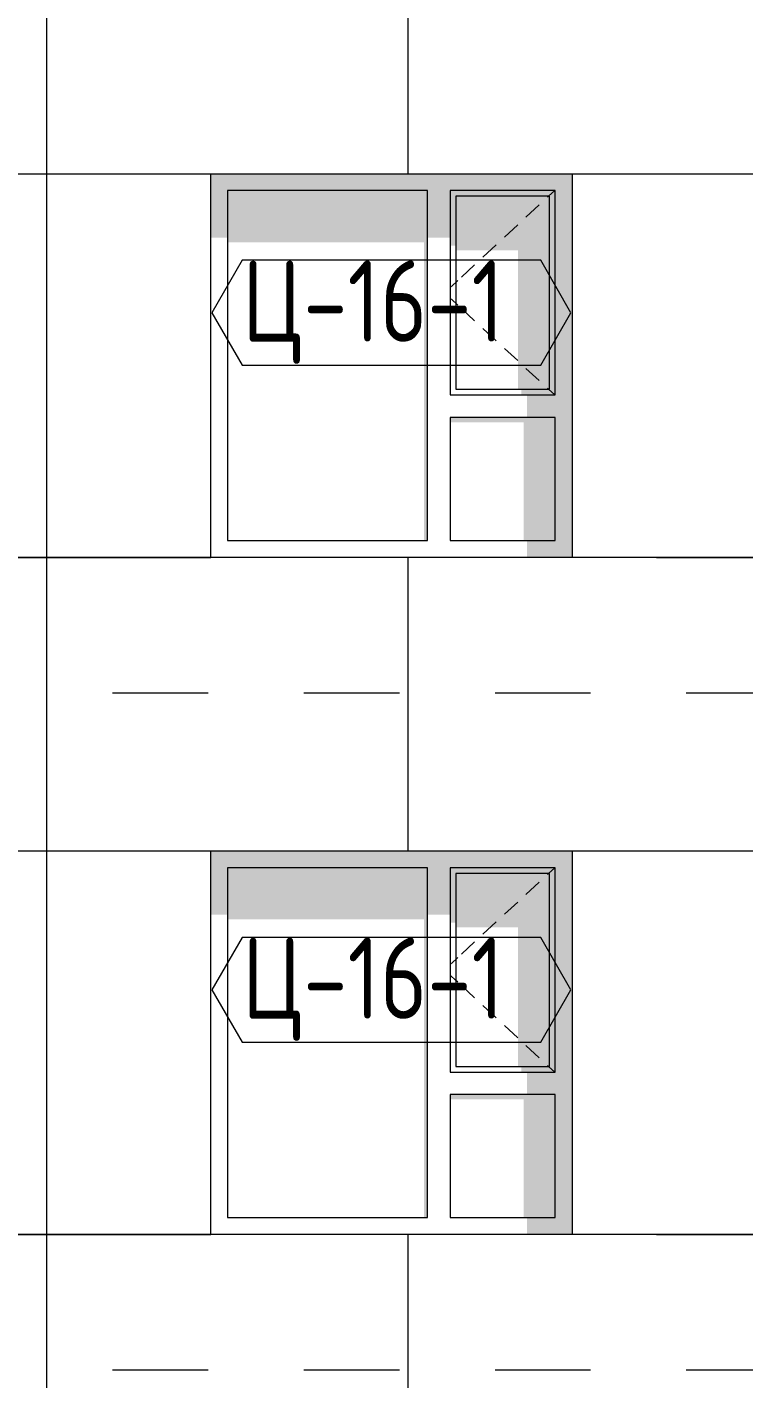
# Model space of a CAD drawing. Header units: millimetres. Extents: x 18162 to 7085488, y 72188 to 247925.
# Drawn here: x 4813226 to 4816401, y 106797 to 112787 of the extents above; entities that cross this region are included whole.
import ezdxf

# ---------------------------------------------------------------- set-up
doc = ezdxf.new("R2010")
doc.units = ezdxf.units.MM
doc.header["$MEASUREMENT"] = 0
doc.linetypes.add('Dashed', pattern=[423.333333, 211.666667, -211.666667])
doc.layers.add('Archicad Windows', color=7, linetype='Continuous')
doc.layers.add('Structural - Bearing', color=7, linetype='Continuous')
doc.styles.add('GENERATED_STYLE_3', font='', dxfattribs={"width": 0.8})
doc.styles.get('GENERATED_STYLE_3').set_extended_font_data('ISOCPEUR MON')

# ---------------------------------------------------------------- blocks, each defined once
blk = doc.blocks.new('*X1815', base_point=(4860813, 82836.7))
at = {"layer": 'Structural - Bearing', "color": 8, "linetype": 'Continuous', "lineweight": 13}
for p, q in [((4813313, 109736.7), (4813313, 107436.7)), ((4814913, 109736.7), (4814913, 109136.7)), ((4813101.9, 109136.7), (4813313, 109136.7)), ((4813313, 109136.7), (4814039.5, 109136.7)), ((4815639.5, 109136.7), (4816013, 109136.7)), ((4816013, 109136.7), (4816513, 109136.7)), ((4813313, 107436.7), (4813101.9, 107436.7)), ((4813101.9, 107436.7), (4813313, 107436.7)), ((4813313, 107436.7), (4814039.5, 107436.7)), ((4813313, 107436.7), (4813313, 106836.7)), ((4814039.5, 107436.7), (4813313, 107436.7)), ((4814913, 107436.7), (4814913, 106836.7)), ((4816013, 107436.7), (4815639.5, 107436.7)), ((4816513, 107436.7), (4816013, 107436.7)), ((4816013, 107436.7), (4816513, 107436.7)), ((4813313, 106836.7), (4813313, 106736.7)), ((4814913, 106836.7), (4814913, 106736.7))]:
    blk.add_line(p, q, dxfattribs=at)
blk = doc.blocks.new('*X1862', base_point=(4860813, 82836.7))
at = {"layer": 'Structural - Bearing', "color": 8, "linetype": 'Continuous', "lineweight": 13}
for p, q in [((4813313, 112736.7), (4813313, 110436.7)), ((4814913, 112736.7), (4814913, 112136.7)), ((4813101.9, 112136.7), (4813313, 112136.7)), ((4813313, 112136.7), (4814039.5, 112136.7)), ((4815639.5, 112136.7), (4816013, 112136.7)), ((4816013, 112136.7), (4816513, 112136.7)), ((4813313, 110436.7), (4813101.9, 110436.7)), ((4813101.9, 110436.7), (4813313, 110436.7)), ((4813313, 110436.7), (4814039.5, 110436.7)), ((4813313, 110436.7), (4813313, 109836.7)), ((4814039.5, 110436.7), (4813313, 110436.7)), ((4814913, 110436.7), (4814913, 109836.7)), ((4816013, 110436.7), (4815639.5, 110436.7)), ((4816513, 110436.7), (4816013, 110436.7)), ((4816013, 110436.7), (4816513, 110436.7)), ((4813313, 109836.7), (4813313, 109736.7)), ((4814913, 109836.7), (4814913, 109736.7))]:
    blk.add_line(p, q, dxfattribs=at)
blk = doc.blocks.new('*X1872', base_point=(4860813, 82836.7))
at = {"layer": 'Structural - Bearing', "color": 8, "linetype": 'Continuous', "lineweight": 13}
for p, q in [((4813313, 112836.7), (4813313, 112736.7)), ((4814913, 112836.7), (4814913, 112736.7))]:
    blk.add_line(p, q, dxfattribs=at)
blk = doc.blocks.new('Label_26_3', base_point=(4814839.5, 108286.7))
at = {"color": 13, "linetype": 'Continuous', "lineweight": 13, "flags": 128}
blk.add_lwpolyline([(4814044.4, 108520.9), (4814178.5, 108288.7), (4815500.6, 108288.7), (4815634.7, 108520.9), (4815500.6, 108753.2), (4814178.5, 108753.2)], close=True, dxfattribs=at)
at = {"color": 13, "lineweight": 13, "insert": (4814178.5, 108752.5), "char_height": 360, "attachment_point": 1, "style": 'GENERATED_STYLE_3'}
blk.add_mtext('\\A1;{\\pql;\\pt0,253000;\\fISOCPEUR MON|b0|i0|c0|p0;\\W0.800000;Ц-16-1\\fISOCPEUR MON|b0|i0|c0|p0;\\W0.800000;\\A1{\\H.66x;\\S^  ;}\\fISOCPEUR MON|b0|i0|c0|p0;\\W0.800000;\\fISOCPEUR MON|b0|i0|c0|p0;\\W0.800000;\\A1{\\H.66x;\\S^  ;}\\fISOCPEUR MON|b0|i0|c0|p0;\\W0.800000; \\fISOCPEUR MON|b0|i0|c0|p0;\\W0.800000;\\fISOCPEUR MON|b0|i0|c0|p0;\\W0.800000;\\fISOCPEUR MON|b0|i0|c0|p0;\\W0.800000;\\fISOCPEUR MON|b0|i0|c0|p0;\\W0.800000;\\fISOCPEUR MON|b0|i0|c0|p0;\\W0.800000;\\fISOCPEUR MON|b0|i0|c0|p0;\\W0.800000;\\fISOCPEUR MON|b0|i0|c0|p0;\\W0.800000;\\fISOCPEUR MON|b0|i0|c0|p0;\\W0.800000;\\fISOCPEUR MON|b0|i0|c0|p0;\\W0.800000;\\fISOCPEUR MON|b0|i0|c0|p0;\\W0.800000;\\fISOCPEUR MON|b0|i0|c0|p0;\\W0.800000;\\fISOCPEUR MON|b0|i0|c0|p0;\\W0.800000;\\fISOCPEUR MON|b0|i0|c0|p0;\\W0.800000;\\fISOCPEUR MON|b0|i0|c0|p0;\\W0.800000;\\fISOCPEUR MON|b0|i0|c0|p0;\\W0.800000;\\fISOCPEUR MON|b0|i0|c0|p0;\\W0.800000;\\fISOCPEUR MON|b0|i0|c0|p0;\\W0.800000;\\fISOCPEUR MON|b0|i0|c0|p0;\\W0.800000;\\fISOCPEUR MON|b0|i0|c0|p0;\\W0.800000;\\fISOCPEUR MON|b0|i0|c0|p0;\\W0.800000;\\fISOCPEUR MON|b0|i0|c0|p0;\\W0.800000;\\fISOCPEUR MON|b0|i0|c0|p0;\\W0.800000;\\fISOCPEUR MON|b0|i0|c0|p0;\\W0.800000;\\fISOCPEUR MON|b0|i0|c0|p0;\\W0.800000;\\fISOCPEUR MON|b0|i0|c0|p0;\\W0.800000;\\fISOCPEUR MON|b0|i0|c0|p0;\\W0.800000;\\fISOCPEUR MON|b0|i0|c0|p0;\\W0.800000;\\fISOCPEUR MON|b0|i0|c0|p0;\\W0.800000;\\fISOCPEUR MON|b0|i0|c0|p0;\\W0.800000;\\fISOCPEUR MON|b0|i0|c0|p0;\\W0.800000;\\fISOCPEUR MON|b0|i0|c0|p0;\\W0.800000;\\fISOCPEUR MON|b0|i0|c0|p0;\\W0.800000;\\fISOCPEUR MON|b0|i0|c0|p0;\\W0.800000;\\fISOCPEUR MON|b0|i0|c0|p0;\\W0.800000;\\fISOCPEUR MON|b0|i0|c0|p0;\\W0.800000;\\fISOCPEUR MON|b0|i0|c0|p0;\\W0.800000;\\fISOCPEUR MON|b0|i0|c0|p0;\\W0.800000;\\fISOCPEUR MON|b0|i0|c0|p0;\\W0.800000;\\fISOCPEUR MON|b0|i0|c0|p0;\\W0.800000;\\fISOCPEUR MON|b0|i0|c0|p0;\\W0.800000;\\fISOCPEUR MON|b0|i0|c0|p0;\\W0.800000;\\fISOCPEUR MON|b0|i0|c0|p0;\\W0.800000;\\fISOCPEUR MON|b0|i0|c0|p0;\\W0.800000;}', dxfattribs=at)
blk = doc.blocks.new('Label_36_3', base_point=(4814839.5, 111286.7))
at = {"color": 13, "linetype": 'Continuous', "lineweight": 13, "flags": 128}
blk.add_lwpolyline([(4814044.4, 111520.9), (4814178.5, 111288.7), (4815500.6, 111288.7), (4815634.7, 111520.9), (4815500.6, 111753.2), (4814178.5, 111753.2)], close=True, dxfattribs=at)
at = {"color": 13, "lineweight": 13, "insert": (4814178.5, 111752.5), "char_height": 360, "attachment_point": 1, "style": 'GENERATED_STYLE_3'}
blk.add_mtext('\\A1;{\\pql;\\pt0,253000;\\fISOCPEUR MON|b0|i0|c0|p0;\\W0.800000;Ц-16-1\\fISOCPEUR MON|b0|i0|c0|p0;\\W0.800000;\\A1{\\H.66x;\\S^  ;}\\fISOCPEUR MON|b0|i0|c0|p0;\\W0.800000;\\fISOCPEUR MON|b0|i0|c0|p0;\\W0.800000;\\A1{\\H.66x;\\S^  ;}\\fISOCPEUR MON|b0|i0|c0|p0;\\W0.800000; \\fISOCPEUR MON|b0|i0|c0|p0;\\W0.800000;\\fISOCPEUR MON|b0|i0|c0|p0;\\W0.800000;\\fISOCPEUR MON|b0|i0|c0|p0;\\W0.800000;\\fISOCPEUR MON|b0|i0|c0|p0;\\W0.800000;\\fISOCPEUR MON|b0|i0|c0|p0;\\W0.800000;\\fISOCPEUR MON|b0|i0|c0|p0;\\W0.800000;\\fISOCPEUR MON|b0|i0|c0|p0;\\W0.800000;\\fISOCPEUR MON|b0|i0|c0|p0;\\W0.800000;\\fISOCPEUR MON|b0|i0|c0|p0;\\W0.800000;\\fISOCPEUR MON|b0|i0|c0|p0;\\W0.800000;\\fISOCPEUR MON|b0|i0|c0|p0;\\W0.800000;\\fISOCPEUR MON|b0|i0|c0|p0;\\W0.800000;\\fISOCPEUR MON|b0|i0|c0|p0;\\W0.800000;\\fISOCPEUR MON|b0|i0|c0|p0;\\W0.800000;\\fISOCPEUR MON|b0|i0|c0|p0;\\W0.800000;\\fISOCPEUR MON|b0|i0|c0|p0;\\W0.800000;\\fISOCPEUR MON|b0|i0|c0|p0;\\W0.800000;\\fISOCPEUR MON|b0|i0|c0|p0;\\W0.800000;\\fISOCPEUR MON|b0|i0|c0|p0;\\W0.800000;\\fISOCPEUR MON|b0|i0|c0|p0;\\W0.800000;\\fISOCPEUR MON|b0|i0|c0|p0;\\W0.800000;\\fISOCPEUR MON|b0|i0|c0|p0;\\W0.800000;\\fISOCPEUR MON|b0|i0|c0|p0;\\W0.800000;\\fISOCPEUR MON|b0|i0|c0|p0;\\W0.800000;\\fISOCPEUR MON|b0|i0|c0|p0;\\W0.800000;\\fISOCPEUR MON|b0|i0|c0|p0;\\W0.800000;\\fISOCPEUR MON|b0|i0|c0|p0;\\W0.800000;\\fISOCPEUR MON|b0|i0|c0|p0;\\W0.800000;\\fISOCPEUR MON|b0|i0|c0|p0;\\W0.800000;\\fISOCPEUR MON|b0|i0|c0|p0;\\W0.800000;\\fISOCPEUR MON|b0|i0|c0|p0;\\W0.800000;\\fISOCPEUR MON|b0|i0|c0|p0;\\W0.800000;\\fISOCPEUR MON|b0|i0|c0|p0;\\W0.800000;\\fISOCPEUR MON|b0|i0|c0|p0;\\W0.800000;\\fISOCPEUR MON|b0|i0|c0|p0;\\W0.800000;\\fISOCPEUR MON|b0|i0|c0|p0;\\W0.800000;\\fISOCPEUR MON|b0|i0|c0|p0;\\W0.800000;\\fISOCPEUR MON|b0|i0|c0|p0;\\W0.800000;\\fISOCPEUR MON|b0|i0|c0|p0;\\W0.800000;\\fISOCPEUR MON|b0|i0|c0|p0;\\W0.800000;\\fISOCPEUR MON|b0|i0|c0|p0;\\W0.800000;\\fISOCPEUR MON|b0|i0|c0|p0;\\W0.800000;\\fISOCPEUR MON|b0|i0|c0|p0;\\W0.800000;}', dxfattribs=at)

msp = doc.modelspace()

# ---------------------------------------------------------------- hatches: boundary and pattern name
at = {"layer": 'Archicad Windows', "linetype": 'Continuous', "lineweight": 0}
for points in [[(4814999.5, 112061.7), (4815099.5, 112061.7), (4815564.5, 112061.7), (4815639.5, 112061.7), (4815639.5, 112136.7), (4814039.5, 112136.7), (4814039.5, 112061.7), (4814114.5, 112061.7)], [(4814114.5, 112061.7), (4814039.5, 112061.7), (4814039.5, 111853.8), (4814114.5, 111853.8)], [(4814114.5, 112061.7), (4814114.5, 111832.6), (4814984.5, 111832.6), (4814984.5, 110511.7), (4814999.5, 110511.7), (4814999.5, 112061.7)], [(4814999.5, 112061.7), (4814999.5, 111853.8), (4815099.5, 111853.8), (4815099.5, 112061.7)], [(4815564.5, 112061.7), (4815099.5, 112061.7), (4815099.5, 112036.7), (4815124.5, 112036.7), (4815539.5, 112036.7), (4815564.5, 112036.7)], [(4815099.5, 112036.7), (4815099.5, 111818.5), (4815124.5, 111818.5), (4815124.5, 112036.7)], [(4815539.5, 112036.7), (4815124.5, 112036.7), (4815124.5, 111797.3), (4815399.5, 111797.3), (4815399.5, 111181.7), (4815539.5, 111181.7)], [(4815539.5, 111181.7), (4815564.5, 111181.7), (4815564.5, 112036.7), (4815539.5, 112036.7)], [(4815564.5, 111156.7), (4815564.5, 111056.7), (4815564.5, 110511.7), (4815639.5, 110511.7), (4815639.5, 112061.7), (4815564.5, 112061.7)], [(4815564.5, 111181.7), (4815414.5, 111181.7), (4815414.5, 111156.7), (4815564.5, 111156.7)], [(4815564.5, 111156.7), (4815439.5, 111156.7), (4815439.5, 111056.7), (4815564.5, 111056.7)], [(4815099.5, 111056.7), (4815099.5, 111035.5), (4815424.5, 111035.5), (4815424.5, 110511.7), (4815564.5, 110511.7), (4815564.5, 111056.7)], [(4815439.5, 110436.7), (4815639.5, 110436.7), (4815639.5, 110511.7), (4815439.5, 110511.7)], [(4814999.5, 109061.7), (4815099.5, 109061.7), (4815564.5, 109061.7), (4815639.5, 109061.7), (4815639.5, 109136.7), (4814039.5, 109136.7), (4814039.5, 109061.7), (4814114.5, 109061.7)], [(4814114.5, 109061.7), (4814039.5, 109061.7), (4814039.5, 108853.8), (4814114.5, 108853.8)], [(4814114.5, 108832.6), (4814984.5, 108832.6), (4814984.5, 107511.7), (4814999.5, 107511.7), (4814999.5, 109061.7), (4814114.5, 109061.7)], [(4815099.5, 109061.7), (4814999.5, 109061.7), (4814999.5, 108853.8), (4815099.5, 108853.8)], [(4815564.5, 109061.7), (4815099.5, 109061.7), (4815099.5, 109036.7), (4815124.5, 109036.7), (4815539.5, 109036.7), (4815564.5, 109036.7)], [(4815124.5, 109036.7), (4815099.5, 109036.7), (4815099.5, 108818.5), (4815124.5, 108818.5)], [(4815539.5, 109036.7), (4815124.5, 109036.7), (4815124.5, 108797.3), (4815399.5, 108797.3), (4815399.5, 108181.7), (4815539.5, 108181.7)], [(4815539.5, 108181.7), (4815564.5, 108181.7), (4815564.5, 109036.7), (4815539.5, 109036.7)], [(4815564.5, 108156.7), (4815564.5, 108056.7), (4815564.5, 107511.7), (4815639.5, 107511.7), (4815639.5, 109061.7), (4815564.5, 109061.7)], [(4815414.5, 108181.7), (4815414.5, 108156.7), (4815564.5, 108156.7), (4815564.5, 108181.7)], [(4815439.5, 108156.7), (4815439.5, 108056.7), (4815564.5, 108056.7), (4815564.5, 108156.7)], [(4815564.5, 108056.7), (4815099.5, 108056.7), (4815099.5, 108035.5), (4815424.5, 108035.5), (4815424.5, 107511.7), (4815564.5, 107511.7)], [(4815439.5, 107436.7), (4815639.5, 107436.7), (4815639.5, 107511.7), (4815439.5, 107511.7)]]:
    msp.add_hatch(color=49, dxfattribs=at).paths.add_polyline_path(points)

# ---------------------------------------------------------------- linework, layer by layer
at = {"color": 8, "linetype": 'Dashed', "lineweight": 13, "ltscale": 2}
for p, q in [((4805138.5, 109836.7), (4846132, 109836.7)), ((4805138.5, 106836.7), (4846132, 106836.7))]:
    msp.add_line(p, q, dxfattribs=at)
at = {"layer": 'Archicad Windows', "color": 7, "linetype": 'Continuous', "lineweight": 13}
for p, q in [((4814039.5, 112136.7), (4815639.5, 112136.7)), ((4814039.5, 110436.7), (4814039.5, 112136.7)), ((4815639.5, 112136.7), (4815639.5, 110436.7)), ((4815639.5, 110436.7), (4814039.5, 110436.7)), ((4814039.5, 109136.7), (4815639.5, 109136.7)), ((4814039.5, 107436.7), (4814039.5, 109136.7)), ((4815639.5, 109136.7), (4815639.5, 107436.7)), ((4815639.5, 107436.7), (4814039.5, 107436.7))]:
    msp.add_line(p, q, dxfattribs=at)
at = {"layer": 'Archicad Windows', "color": 7, "linetype": 'Continuous', "lineweight": 9}
for p, q in [((4814114.5, 112061.7), (4814114.5, 110511.7)), ((4814999.5, 112061.7), (4814114.5, 112061.7)), ((4814999.5, 110511.7), (4814999.5, 112061.7)), ((4815099.5, 112061.7), (4815099.5, 111156.7)), ((4815564.5, 112061.7), (4815099.5, 112061.7)), ((4815124.5, 112036.7), (4815124.5, 111181.7)), ((4815539.5, 112036.7), (4815124.5, 112036.7)), ((4815535.6, 112036.7), (4815530.9, 112032.3)), ((4815562.6, 112061.7), (4815535.6, 112036.7)), ((4815539.5, 111181.7), (4815539.5, 112036.7)), ((4815564.5, 111156.7), (4815564.5, 112061.7)), ((4815494.2, 111998.3), (4815435.5, 111943.9)), ((4815398.9, 111909.9), (4815340.2, 111855.5)), ((4815303.5, 111821.5), (4815244.9, 111767.1)), ((4815208.2, 111733.1), (4815149.5, 111678.7)), ((4815124.5, 111655.5), (4815099.5, 111632.4)), ((4815133.2, 111663.6), (4815124.5, 111655.5)), ((4815124.5, 111562.8), (4815099.5, 111586)), ((4815133.2, 111554.8), (4815124.5, 111562.8)), ((4815208.2, 111485.2), (4815149.5, 111539.6)), ((4815303.5, 111396.8), (4815244.9, 111451.2)), ((4815398.9, 111308.5), (4815340.2, 111362.9)), ((4815494.2, 111220.1), (4815435.5, 111274.5)), ((4815124.5, 111181.7), (4815539.5, 111181.7)), ((4815535.6, 111181.7), (4815530.9, 111186.1)), ((4815562.6, 111156.7), (4815535.6, 111181.7)), ((4815099.5, 111156.7), (4815564.5, 111156.7)), ((4815099.5, 111056.7), (4815099.5, 110511.7)), ((4815564.5, 111056.7), (4815099.5, 111056.7)), ((4815564.5, 110511.7), (4815564.5, 111056.7)), ((4814114.5, 110511.7), (4814999.5, 110511.7)), ((4815099.5, 110511.7), (4815564.5, 110511.7)), ((4814114.5, 109061.7), (4814114.5, 107511.7)), ((4814999.5, 109061.7), (4814114.5, 109061.7)), ((4814999.5, 107511.7), (4814999.5, 109061.7)), ((4815099.5, 109061.7), (4815099.5, 108156.7)), ((4815564.5, 109061.7), (4815099.5, 109061.7)), ((4815124.5, 109036.7), (4815124.5, 108181.7)), ((4815539.5, 109036.7), (4815124.5, 109036.7)), ((4815535.6, 109036.7), (4815530.9, 109032.3)), ((4815562.6, 109061.7), (4815535.6, 109036.7)), ((4815539.5, 108181.7), (4815539.5, 109036.7)), ((4815564.5, 108156.7), (4815564.5, 109061.7)), ((4815494.2, 108998.3), (4815435.5, 108943.9)), ((4815398.9, 108909.9), (4815340.2, 108855.5)), ((4815303.5, 108821.5), (4815244.9, 108767.1)), ((4815208.2, 108733.1), (4815149.5, 108678.7)), ((4815133.2, 108663.6), (4815124.5, 108655.5)), ((4815124.5, 108655.5), (4815099.5, 108632.4)), ((4815124.5, 108562.8), (4815099.5, 108586)), ((4815133.2, 108554.8), (4815124.5, 108562.8)), ((4815208.2, 108485.2), (4815149.5, 108539.6)), ((4815303.5, 108396.8), (4815244.9, 108451.2)), ((4815398.9, 108308.5), (4815340.2, 108362.9)), ((4815494.2, 108220.1), (4815435.5, 108274.5)), ((4815124.5, 108181.7), (4815539.5, 108181.7)), ((4815535.6, 108181.7), (4815530.9, 108186.1)), ((4815562.6, 108156.7), (4815535.6, 108181.7)), ((4815099.5, 108156.7), (4815564.5, 108156.7)), ((4815099.5, 108056.7), (4815099.5, 107511.7)), ((4815564.5, 108056.7), (4815099.5, 108056.7)), ((4815564.5, 107511.7), (4815564.5, 108056.7)), ((4814114.5, 107511.7), (4814999.5, 107511.7)), ((4815099.5, 107511.7), (4815564.5, 107511.7))]:
    msp.add_line(p, q, dxfattribs=at)

# ---------------------------------------------------------------- block references
at = {"color": 12, "linetype": 'Continuous', "lineweight": 13}
for name, p in [('Label_36_3', (4814839.5, 111286.7)), ('Label_26_3', (4814839.5, 108286.7))]:
    msp.add_blockref(name, p, dxfattribs=at)
at = {"layer": 'Structural - Bearing', "lineweight": 0}
for name in ['*X1872', '*X1862', '*X1815']:
    msp.add_blockref(name, (4860813, 82836.7), dxfattribs=at)

doc.saveas('drawing.dxf')
